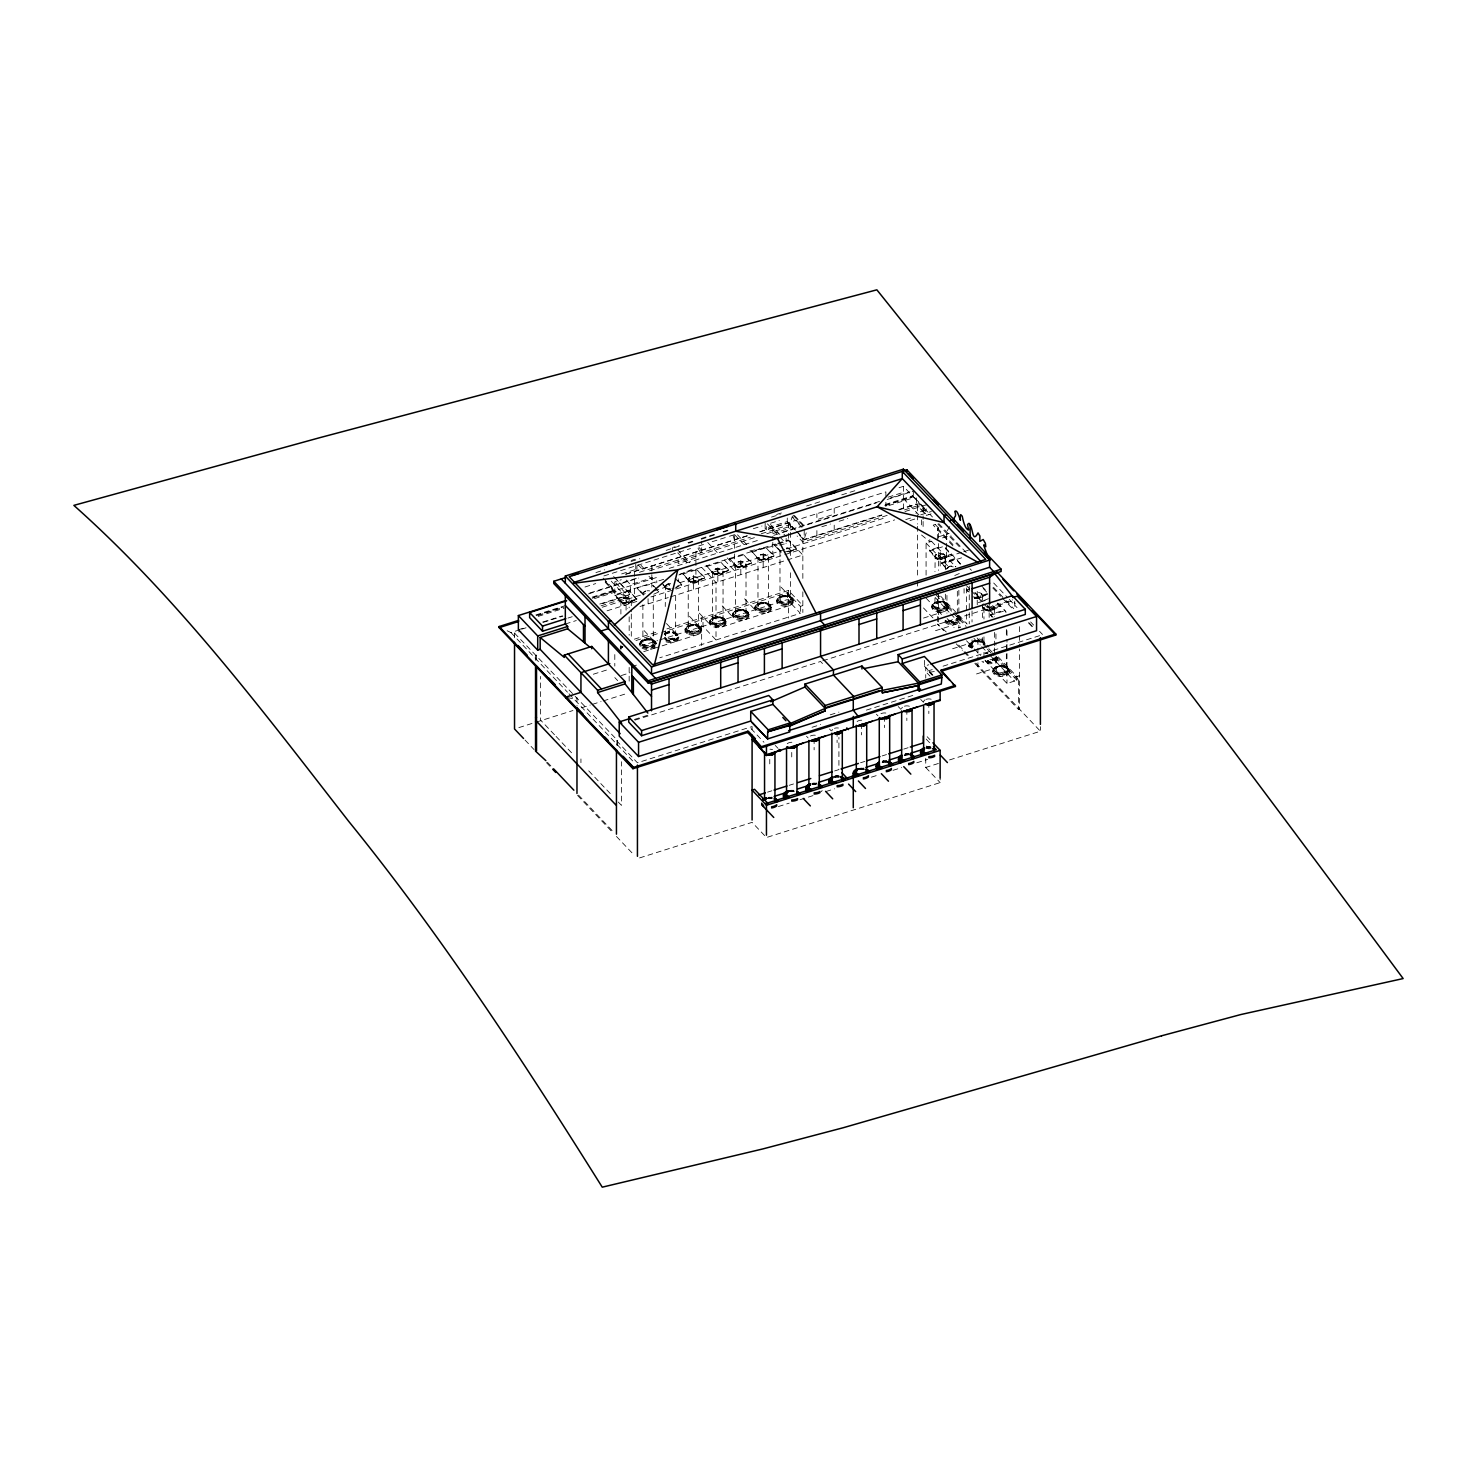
<?xml version="1.0" encoding="UTF-8"?>
<svg xmlns="http://www.w3.org/2000/svg" width="1477" height="1477" viewBox="0 0 1477 1477"><rect width="100%" height="100%" fill="white"/><g stroke="black" fill="none" stroke-linecap="round" stroke-linejoin="round"><path stroke-width="0.75" stroke-dasharray="5 3.75" d="M642.883 593.625L643.123 592.849A5.206 3.009 0 0 1 645.671 591.077L642.883 593.625A5.206 3.009 0 0 0 642.993 594.4M666.072 585.058A5.206 3.009 0 0 0 665.499 585.778L665.259 606.53M698.049 578.024L691.033 576.75L688.227 579.279L688.227 628.15M944.782 554.89L937.766 553.598L935.199 555.37L934.959 571.691M949.748 566.245L946.942 568.774L949.748 566.245L953.256 566.873M761.264 533.751L789.53 524.815L792.3 516.396L800.922 525.48M799.592 535.413L803.894 539.954L806.664 531.535M634.058 600.437L627.43 603.613L621.577 602.191L623.497 598.093L628.704 598.111A5.206 3.009 0 0 1 629.073 603.17A5.206 3.009 0 0 1 620.968 601.213A5.206 3.009 0 0 1 627.448 597.797M725.816 571.433L719.17 574.608L713.336 573.205L715.237 569.088L720.444 569.107A5.206 3.009 0 0 1 720.813 574.165A5.206 3.009 0 0 1 712.708 572.227A5.206 3.009 0 0 1 719.188 568.793M748.784 564.177L742.156 567.334L736.303 565.931L738.223 561.832L743.411 561.832A5.206 3.009 0 0 1 743.78 566.91A5.206 3.009 0 0 1 735.675 564.952A5.206 3.009 0 0 1 742.156 561.537M771.16 557.106L764.532 560.263L758.68 558.86L760.581 554.761L765.788 554.761A5.206 3.009 0 0 1 766.157 559.838A5.206 3.009 0 0 1 758.052 557.881A5.206 3.009 0 0 1 764.532 554.466M981.762 593.883L979.842 597.982L975.891 598.277L974.635 597.982L979.842 597.982L974.654 592.775A5.206 3.009 0 0 1 982.408 594.991A5.206 3.009 0 0 1 975.891 598.277L977.239 598.388M993.689 606.456L991.769 610.555L984.661 609.447L989.184 610.204M949.748 526.532L946.517 531.794L946.517 541.007M980.913 597.502L985.713 594.954M992.839 610.075L997.64 607.527M643.123 592.849L645.671 591.077M665.499 585.778L668.047 584.006L673.309 584.966M674.841 588.289L678.922 586.258M701.889 578.984C697.126 582.935 689.02 584.264 685.826 577.507M793.647 549.998L788.681 552.638A5.206 3.009 0 0 0 786.743 547.542M948.622 555.85C943.858 559.783 935.753 561.112 932.559 554.355M678.903 574.978L692.971 568.903M619.085 564.288L623.109 563.014M631.159 560.466L635.184 559.192M776.644 514.476L784.693 511.928M672.681 549.906L672.681 547.505L679.254 545.419M688.024 542.65L692.418 541.265M701.187 538.496L714.333 534.342M723.102 531.572L727.478 530.188M595.933 572.578L604.702 569.79M631.048 561.463L639.818 558.694M666.164 550.367L679.715 545.918M688.485 543.148L692.879 541.764M701.28 539.271L714.794 534.822M723.564 532.052L727.958 530.668M771.492 517.079L780.281 514.31M806.608 505.983L819.772 501.811M841.724 494.869L854.888 490.715M603.89 575.938L690.516 548.558M703.514 544.459L697.015 546.508L701.649 554.337L701.649 541.247M712.172 541.708L727.33 536.926M729.49 536.243L735.989 534.194M753.325 528.711L761.984 525.978M770.643 523.227L779.302 520.495M621.669 573.907L635.756 569.457L636.956 570.713L636.956 566.023M765.141 523.246L765.141 528.563L787.278 521.566L795.069 529.763M584.984 586.997L595.748 583.581M625.897 574.055L747.177 535.726M759.99 531.665L885.886 491.878L885.886 497.878M899.031 487.724L903.407 486.339L932.467 516.987M625.657 574.35L747.233 535.929M759.861 531.868L788.478 522.895L795.66 530.428M639.486 572.245L750.39 537.185M636.882 599.551L628.888 590.32L636.882 599.551L622.796 604.001L614.801 595.582L614.801 581.79L621.319 579.722M649.548 570.805L755.91 537.185M766.766 533.751L788.478 526.883L791.358 529.911M695.925 557.918L678.201 563.531L678.201 557.531M772.803 533.622L790.527 528.009L790.527 522.027M888.083 497.177L903.407 492.339M589.858 592.96L637.51 577.895M879.535 501.405L782.053 532.218L786.152 536.539M890.373 497.971L909.869 491.823M588.492 593.902L638.636 578.042M669.155 568.405L760.71 539.456M773.8 535.32L876.249 502.937M887.16 499.503L913.321 491.232L913.321 496.346L926.208 509.953L915.851 513.221M626.156 580.018L630.531 584.634L652.686 577.636M535.948 614.894L564.066 606.013M592.185 597.114L613.823 590.283L613.823 591.391L592.185 598.24M885.203 504.506L913.321 495.607M536.206 615.558L562.515 607.232M593.219 597.539L656.785 577.433L656.785 582.769M884.815 505.356L913.321 496.346M538.108 615.318L564.066 607.121M885.203 505.614L913.321 496.734M538.219 616.389L564.177 608.192M594.474 598.61L616.094 591.779L625.583 596.32L599.625 604.536M821.803 526.754L830.462 524.021M839.121 521.289L847.761 518.556M888.859 505.559L914.817 497.361M663.69 579.335L614.801 594.769L627.743 608.413M679.937 574.184L775.443 543.998M777.622 543.314L788.478 539.88L802.842 555.038L787.647 559.838M614.801 595.582L628.888 591.132M643.935 594.696L637.289 587.661L651.375 584.024L654.034 586.831M682.632 574.128L696.719 569.679L704.714 578.098L690.627 582.547L682.632 573.334L690.627 582.547M706.56 566.577L720.647 562.128L728.623 570.547L714.536 574.996L706.56 565.783L714.536 574.996M729.527 559.321L743.614 554.854L751.59 563.272L737.503 567.74L729.527 558.509L737.503 567.74M751.904 552.25L765.991 547.782L773.966 556.201L759.88 560.669L751.904 551.438L759.88 560.669M781.038 551.346L774.391 545.142L777.197 544.238M778.416 543.868L788.478 540.674L796.454 549.093L784.379 552.915M518.372 629.756L524.963 627.67M542.557 622.112L562.349 615.854M599.736 604.038L630.531 594.308L630.531 584.634M796.62 531.406L804.208 539.419L883.375 514.384M898.773 509.528L916.368 503.952L926.762 514.938M507.146 630.753L510.931 632.562L519.59 629.83M521.75 629.147L526.07 627.78M543.388 622.315L562.848 616.149M803.894 539.954L881.769 515.344M899.068 509.879L918.528 503.731L928.941 514.679M514.531 637.732L514.531 633.171L521.03 631.122M601.047 605.828L629.165 596.93L614.801 581.79M887.197 515.381L802.842 542.041L797.1 535.985M904.515 509.897L917.475 505.799L926.485 515.288M567.98 618.051L572.227 616.703M602.21 607.232L645.338 593.606M654.034 590.855L669.413 585.981M784.619 549.573L678.201 583.212L678.201 578.836M786.595 548.946L885.886 517.559M904.995 511.522L926.208 504.82L926.208 509.953M636.882 598.739L622.796 604.001M677.721 585.834L681.746 584.56L676.097 587.144M690.627 581.753L704.714 578.098M714.536 574.202L728.623 570.547M737.503 566.928L751.59 563.272M759.88 559.857L773.966 556.201M784.379 552.121L796.454 549.093M653.72 594.216L659.37 591.631M662.859 584.763L667.641 589.821L670.466 588.917L666.053 588.141L670.226 589.674A5.206 3.009 0 0 1 665.259 586.554L668.047 584.006L672.847 589.341M565.322 624.014L576.288 620.543M607.029 610.832L637.769 601.121M650.932 596.948L782.662 555.315M784.859 554.632L894.637 519.922M905.733 519.609L912.158 517.578M920.706 514.864L931.415 511.485M909.961 520.587L916.294 518.575M926.873 515.233L931.101 513.904M640.021 606.493L668.25 597.576M670.429 596.893L785.469 560.522M935.679 524.335L933.206 525.129L953.588 546.619M514.531 633.171L617.423 740.328L617.423 746.587M937.489 539.456L937.489 528.268L938.486 527.954L938.486 541.357M938.449 536.853L949.176 533.455M926.079 575.181L926.079 543.056L931.784 541.247M942.529 537.868L950.985 535.209M634.335 639.172L658.225 631.621M666.902 628.888L788.478 590.449L802.842 605.607L800.368 606.401L787.352 592.665L661.899 632.322M635.941 640.538L659.739 633.005M940.166 558.509L935.753 557.734L937.36 558.804L951.446 554.152L937.36 559.414L929.365 550.183L941.44 546.379M929.365 550.995L943.452 546.527L951.446 554.964M640.279 646.095L657.579 640.612M659.739 639.929L787.352 599.607L800.368 613.324L659.776 657.763M643.714 651.652L651.911 649.068M653.794 648.477L674.287 641.997M676.78 641.203L697.255 634.722M721.995 626.913L742.469 620.432M744.962 619.657L765.455 613.177M767.338 612.586L789.013 605.736M961.545 552.38L945.114 557.586L945.114 563.032L961.601 557.826M963.687 551.715L970.131 549.666M946.665 569.236L941.347 562.829L955.434 558.38L960.235 564.214M941.347 563.623L955.434 559.174M593.311 674.232L609.798 669.026M631.658 666.644L638.138 664.595M621.319 675.543L629.996 672.792M959.312 573.501L953.274 576.196M518.852 727.607L534.009 722.825M536.169 722.142L572.928 710.529M581.587 707.797L590.246 705.046M592.406 704.363L601.047 701.63M603.225 700.947L627.005 693.433M969.281 589.212L966.456 590.098L969.651 593.459M974.432 597.723L988.519 593.256M974.432 598.517L988.519 594.068M923.513 618.069L943.988 611.589M988.445 598.702L978.383 602.671M980.396 602.044L988.445 599.496M634.39 719.447L649.197 714.776M987.282 607.915L1012.631 599.884M946.259 631.971L937.489 624.069L943.711 630.642M634.944 720.148L820.566 661.474L823.428 664.502M822.763 660.791L1012.41 600.844L1015.271 603.871M983.7 607.49L986.359 610.296L1000.446 605.847L986.359 611.09L982.371 606.881M935.495 630.697L955.97 624.217M991.953 616.998L990.365 614.506L1004.452 610.056L1006.04 612.53M990.365 615.3L1004.452 610.85M616.444 745.11L617.423 740.328M952.61 648.754L973.103 642.273M924.399 660.348L924.399 666.164L928.793 664.761M932.245 669.598L925.747 671.647L930.067 676.189M943.064 666.182L1040.399 635.424M932.227 675.284L929.347 672.257L933.667 670.89M978.937 666.422L977.94 666.736L977.94 662.194M830.24 714.831L838.918 712.099M976.519 673.955L997.012 667.475A8.308 4.8 0 0 1 1009.474 671.647L1009.474 670.521A8.308 4.8 0 0 0 997.012 666.349A8.308 4.8 0 0 0 996.975 674.675A8.308 4.8 0 0 0 1009.474 670.521M812.036 727.293L820.714 724.542M866.316 710.142L914.078 695.039M1019.388 675.801L1014.422 677.352L1014.422 681.1L1006.982 683.445L982.094 657.191M995.129 657.339L1016.914 680.306L1019.388 679.531M974.838 663.45L1018.392 709.385L1019.388 709.071L1019.388 648.994M767.542 792.152L771.862 790.786M789.161 785.321L793.5 783.955M834.597 770.957L838.918 769.591L838.918 737.392M860.537 762.76L864.876 761.393M882.175 755.929L886.495 754.562M903.813 749.079L908.133 747.713M767.098 798.614L772.065 797.045M793.574 790.25L789.475 791.543A8.308 4.8 0 0 1 793.906 791.672M812.442 784.287L816.541 782.995M859.706 769.351L863.805 768.058M882.692 762.077L886.791 760.784M904.201 755.282L909.149 753.713M778.379 806.553L789.198 803.137M800.017 799.722L812.996 795.623M825.975 791.524L834.616 788.792M871.393 777.16L877.892 775.111M893.031 770.329L901.672 767.597M916.811 762.797L927.63 759.381M639.596 857.915L752.088 822.357L766.452 837.514L940.129 782.607L940.129 778.01M925.747 758.255L925.747 767.468L938.726 763.369M949.545 759.935L1040.399 731.226L1040.399 726.666M749.965 550.884L777.105 545.456M779.376 544.995L786.152 543.647L786.152 538.311M929.347 672.257L935.033 671.444M990.513 610.85L987.818 610.85A5.206 3.009 0 0 0 993.966 609.115A5.206 3.009 0 0 0 991.787 605.348M765.788 554.761L760.581 554.761L765.788 559.968M743.411 561.832L738.223 561.832L743.411 567.039M720.444 569.107L715.237 569.088L720.425 574.313M628.704 598.111L623.497 598.093L628.685 603.299M567.537 697.698L573.667 698.713L576.972 697.661L576.972 706.024M972.845 596.837L977.257 597.631M762.704 559.765L758.292 558.971L760.581 559.968L756.686 557.291L758.68 558.86M740.328 566.836L735.915 566.042L738.205 567.039L734.309 564.362L736.303 565.931M717.36 574.11L712.948 573.316L715.237 574.295L711.342 571.636L713.336 573.205M693.433 581.661L689.02 580.867L690.627 581.956L687.433 579.187M625.602 603.096L621.189 602.321L623.479 603.299L619.601 600.622L621.577 602.191M786.281 548.392L789.789 549.038M984.771 609.41L991.769 610.555L986.581 605.348M921.556 535.006L929.845 541.874L929.845 539.567M983.165 607.73L986.562 610.555A5.206 3.009 0 0 1 984.144 607.176M934.166 556.035L937.36 559.414M797.1 531.942L802.842 537.979L802.842 580.313M614.801 577.784L629.165 592.868L629.165 607.767M938.707 523.56L968.34 554.817M937.84 524.077L961.029 548.539M993.707 583.009L1007.72 597.76M1009.271 599.404L1017.044 607.619M1030.632 621.928L1033.605 625.066M1039.531 631.325L1042.504 634.464M1029.118 622.869L1033.586 627.577M935.495 524.778L938.486 527.954M1028.398 622.759L1032.885 627.503M937.489 528.268L954.604 546.305M993.504 587.329L1004.397 598.813M1005.948 600.456L1013.739 608.653M992.802 587.957L1000.631 596.228M1002.2 597.89L1013.185 609.466M903.407 498.598L920.042 516.138M969.909 568.719L971.46 570.362M945.28 547.653L962.099 565.396M981.873 586.24L987.282 591.945M997.787 603.041L1005.948 611.644M983.202 588.455L987.19 592.665M997.252 603.281L1000.446 606.641M931.359 541.173L955.601 566.725M987.282 605.588L989.608 608.044M926.079 543.056L949.416 567.666M966.53 585.704L969.651 588.991M971.201 590.634L982.094 602.118M983.645 603.761L994.538 615.244M929.365 550.183L937.36 558.601M941.347 562.829L946.665 568.442M966.456 589.305L969.115 592.111M990.365 614.506L993.024 617.312M940.664 596.191L967.121 624.069M981.134 638.839L988.907 647.037M998.249 656.896L1016.914 676.577L1016.914 680.306M936.16 593.108L953.828 611.736M954.604 612.567L965.755 624.328M979.509 638.821L987.282 647.018M988.833 648.661L995.055 655.234M996.384 656.619L1019.739 681.248M936.012 594.991L952.203 611.736M953.127 613.047L966.198 626.506M977.091 637.99L986.433 647.831M987.356 649.142L993.578 655.696M935.089 597.41L949.083 612.18M950.634 613.823L961.527 625.306M973.971 638.433L980.193 645.006M981.762 646.631L987.984 653.203M989.535 654.846L1014.422 681.1M926.079 598.13L941.643 614.543M947.865 621.097L954.087 627.67M966.53 640.778L972.752 647.351A6.462 3.729 0 0 1 974.783 641.295A6.462 3.729 0 0 1 983.7 644.747M974.322 648.994L980.543 655.548M923.494 607.952L933.981 619.011M958.721 645.098L963.373 650.009M964.943 651.652L969.595 656.582M975.835 663.136L1040.399 731.226M956.173 643.769L962.395 650.323M963.946 651.966L968.617 656.896M794.404 515.473L804.467 526.089M792.964 515.067L803.026 525.683M792.54 517.448L804.208 529.745L804.208 539.419M924.399 666.164L931.987 674.158M789.53 524.815L793.832 529.357M770.385 524.446L780.595 535.209M767.431 523.892L778.361 535.413M779.911 537.056L786.152 543.647M765.141 528.563L766.323 529.818L766.323 525.129M774.391 545.142L781.038 552.158M920.706 699.433L923.365 702.24M773.966 555.407L765.991 547.782M737.485 534.803L746.845 544.681M927.187 736.728L930.067 739.774M898.219 706.541L900.878 709.348M734.715 534.803L743.873 544.459M926.171 739.054L930.492 743.633M781.167 587.255L792.558 599.256M926.171 745.977L929.051 749.024M751.59 562.479L743.614 554.854M876.378 714.185L877.984 715.865M727.201 557.9L734.364 565.451M925.747 767.468L940.129 782.607M707.741 542.521L718.413 553.764M724.339 560.005L734.364 570.584L734.364 550.478M728.623 569.734L720.647 562.128M698.916 547.413L701.649 550.275M744.593 598.813L755.984 610.813M701.649 567.334L716.013 582.473L716.013 639.984L702.997 626.266L702.997 619.343L701.649 617.903L701.649 645.541M704.714 577.304L696.719 569.679M677.352 549.536L689.851 562.7M677.721 552.823L686.86 562.479M722.216 605.884L733.607 617.884M829.483 728.992L831.089 730.69M677.74 580.35L681.746 584.56M675.081 578.338L681.746 585.354M699.249 613.14L710.64 625.14M662.324 583.397L667.641 589.821M806.516 736.266L808.122 737.946M641.018 565.34L645.394 569.956M689.427 616.26L700.8 628.26M638.046 564.786L642.735 569.716M648.975 576.307L655.216 582.898M656.693 588.825L651.375 584.024M655.363 588.234L659.37 592.443M637.289 588.474L642.606 594.086M666.441 623.516L677.832 635.516M775.222 745.423L777.881 748.23M613.601 576.455L630.531 594.308M611.201 581.181L625.583 596.32M751.036 728.623L763.96 742.266M603.17 578.135L616.094 591.779M605.201 581.181L613.823 590.283M605.201 582.307L613.823 591.391M644.064 630.587L655.456 642.587M614.801 677.592L617.681 680.62M616.444 740.642L637.436 762.778L752.088 726.555L752.088 730.875M510.931 632.562L567.445 692.141M568.996 693.784L634.907 763.295M554.503 734.771L540.49 720.001L540.49 676.411M556.054 736.414L573.168 754.47M588.732 770.865L612.069 795.475M618.291 802.048L621.392 805.316L621.392 761.726M547.413 762.298L552.084 767.228M578.541 795.124L612.77 831.219M525.037 740.051L534.028 749.541M546.435 762.612L551.087 767.542M577.544 795.42L613.324 833.157M616.444 836.444L634.445 855.423M932.929 675.192L925.747 667.586L925.747 678.146M777.585 548.502L781.333 552.453A5.206 3.009 0 0 1 779.985 550.275L779.985 599.145M640.483 591.834L643.455 595.139M942.566 558.934L937.766 553.598L934.959 556.146A5.206 3.009 0 0 0 942.141 559.044A5.206 3.009 0 0 0 943.674 554.06A5.206 3.009 0 0 0 935.199 555.37M695.833 582.086L691.033 576.75L688.227 579.279A5.206 3.009 0 0 0 695.409 582.196A5.206 3.009 0 0 0 696.941 577.212A5.206 3.009 0 0 0 688.467 578.504M975.411 592.702L982.002 601.157M733.183 535.708L734.364 539.77M1019.388 626.673L1019.388 646.76M1018.392 679.845L1018.392 709.385M1014.754 601.213L1014.754 609.133M1008.606 669.949A7.459 4.302 0 0 1 997.418 673.678A7.459 4.302 0 0 1 997.437 666.219A7.459 4.302 0 0 1 1008.606 669.949L1008.606 670.521A7.459 4.302 0 0 1 997.418 674.232A7.459 4.302 0 0 1 997.437 666.773A7.459 4.302 0 0 1 1008.606 670.521M1007.609 669.45A6.462 3.729 0 0 1 997.917 672.681A6.462 3.729 0 0 1 997.935 666.219A6.462 3.729 0 0 1 1007.609 669.45L1007.609 669.949A6.462 3.729 0 0 1 997.917 673.18A6.462 3.729 0 0 1 997.935 666.718A6.462 3.729 0 0 1 1007.609 669.949M1006.982 630.661L1006.982 642.144M1006.982 644.434L1006.982 651.32M1006.982 653.609L1006.982 683.445M1006.354 629.479L1006.354 636.144M1006.354 645.024L1006.354 651.689M1006.354 653.905L1006.354 669.45A5.206 3.009 0 0 1 998.544 672.053A5.206 3.009 0 0 1 998.563 666.847A5.206 3.009 0 0 1 1006.354 669.45M997.492 659.019L997.492 657.893A8.308 4.8 0 0 1 992.341 662.324A8.308 4.8 0 0 1 983.276 661.271M996.624 657.893L996.624 657.32A7.459 4.302 0 0 1 985.436 661.031M995.941 633.91L995.941 645.006M995.941 658.336L995.941 669.45M994.372 607.952L994.372 616.851M994.372 632.396L994.372 645.707M994.372 647.941L994.372 654.588M992.839 670.503L992.839 671.629M989.165 603.945L989.165 617.386M983.959 607.952L983.959 619.048M983.959 636.827L983.959 643.492M983.959 652.372L983.959 656.803M982.445 595.379L982.445 617.589M982.445 637.584L982.445 644.249A5.206 3.009 0 0 0 975.263 641.461A5.206 3.009 0 0 0 973.565 646.354M977.94 639.449L977.94 659.905M977.239 591.354L977.239 604.813M972.032 610.924L972.032 622.02M972.032 639.799L972.032 644.23M969.263 586.055L969.263 610.481M969.263 612.697L969.263 623.811M968.93 645.301L968.93 646.428M966.53 587.938L966.53 623.663M964.075 588.677L964.075 593.163M960.438 619.048L960.438 620.174M958.868 590.228L958.868 627.983M957.336 591.243L957.336 613.453M948.474 606.401A8.308 4.8 0 0 1 935.698 610.241A8.308 4.8 0 0 1 936.326 601.933A8.308 4.8 0 0 1 948.474 606.401L948.474 607.527A8.308 4.8 0 0 1 935.698 611.367A8.308 4.8 0 0 1 936.326 603.059A8.308 4.8 0 0 1 948.474 607.527M947.606 605.81A7.459 4.302 0 0 1 936.141 609.262A7.459 4.302 0 0 1 936.713 601.804A7.459 4.302 0 0 1 947.606 605.81L947.606 606.382A7.459 4.302 0 0 1 936.141 609.835A7.459 4.302 0 0 1 936.713 602.376A7.459 4.302 0 0 1 947.606 606.382M946.942 595.416L946.942 613.195M946.517 543.314L946.517 557.143M946.609 605.293A6.462 3.729 0 0 1 936.695 608.266A6.462 3.729 0 0 1 937.175 601.822A6.462 3.729 0 0 1 946.609 605.293L946.609 605.792A6.462 3.729 0 0 1 936.695 608.764A6.462 3.729 0 0 1 937.175 602.321A6.462 3.729 0 0 1 946.609 605.792M945.354 556.404L945.354 569.734M945.354 594.16L945.354 605.256A5.206 3.009 0 0 1 937.36 607.656A5.206 3.009 0 0 1 937.766 602.468A5.206 3.009 0 0 1 945.354 605.256M940.166 552.25L940.166 567.943M938.486 543.573L938.486 570.38M938.486 594.216L938.486 614.672M938.486 616.943L938.486 623.756M937.489 599.071L937.489 621.799M934.959 598.333L934.959 604.998M931.858 605.976L931.858 607.121M928.83 702.387L928.83 713.594M923.107 507.109L923.107 519.369M923.107 521.473L923.107 527.824M921.556 519.886L921.556 528.526M917.475 505.799L917.475 512.648M917.475 514.919L917.475 524.058M917.475 526.329L917.475 578.799M917.475 581.089L917.475 587.92M916.368 497.878L916.368 503.952M906.841 709.329L906.841 720.554M903.407 486.339L903.407 508.9M885.886 502.254L885.886 506.629M884.465 716.4L884.465 727.626M861.497 723.656L861.497 734.881M837.09 731.373L837.09 742.599M834.21 508.217L834.21 514.199L816.892 519.682L816.892 513.682M834.21 525.147L834.21 533.899M816.892 530.612L816.892 539.363M814.122 738.648L814.122 749.854M802.842 591.815L802.842 612.512M800.368 606.401L800.368 613.324M793.481 600.548A8.308 4.8 0 0 1 780.705 604.388A8.308 4.8 0 0 1 781.333 596.08A8.308 4.8 0 0 1 793.481 600.548L793.481 601.674A8.308 4.8 0 0 1 780.705 605.515A8.308 4.8 0 0 1 781.333 597.206A8.308 4.8 0 0 1 793.481 601.674M792.632 599.957A7.459 4.302 0 0 1 781.167 603.41A7.459 4.302 0 0 1 781.739 595.951A7.459 4.302 0 0 1 792.632 599.957L792.632 600.53A7.459 4.302 0 0 1 781.167 603.964A7.459 4.302 0 0 1 781.739 596.523A7.459 4.302 0 0 1 792.632 600.53M791.635 599.44A6.462 3.729 0 0 1 781.702 602.413A6.462 3.729 0 0 1 782.201 595.97A6.462 3.729 0 0 1 791.635 599.44L791.635 599.939A6.462 3.729 0 0 1 781.702 602.911A6.462 3.729 0 0 1 782.201 596.468A6.462 3.729 0 0 1 791.635 599.939M791.746 752.439L791.746 756.926M790.527 532.385L790.527 547.709M790.38 550.552L790.38 557.217M790.38 572.762L790.38 599.404A5.206 3.009 0 0 1 782.385 601.804A5.206 3.009 0 0 1 782.773 596.616A5.206 3.009 0 0 1 790.38 599.404M788.478 522.895L788.478 531.222M788.478 533.382L788.478 540.674M788.478 590.449L788.478 618.088M787.352 592.665L787.352 599.607M787.278 518.021L787.278 521.566M776.865 600.124L776.865 601.268M772.803 527.621L772.803 540.176M772.803 542.373L772.803 553.303M771.492 607.305A8.308 4.8 0 0 1 759.012 611.441A8.308 4.8 0 0 1 759.03 603.133A8.308 4.8 0 0 1 771.492 607.305L771.492 608.432A8.308 4.8 0 0 1 759.012 612.567A8.308 4.8 0 0 1 759.03 604.259A8.308 4.8 0 0 1 771.492 608.432M770.643 606.733A7.459 4.302 0 0 1 759.436 610.444A7.459 4.302 0 0 1 759.455 602.985A7.459 4.302 0 0 1 770.643 606.733L770.643 607.287A7.459 4.302 0 0 1 759.436 611.016A7.459 4.302 0 0 1 759.455 603.558A7.459 4.302 0 0 1 770.643 607.287M769.646 606.235A6.462 3.729 0 0 1 759.953 609.447A6.462 3.729 0 0 1 759.953 602.985A6.462 3.729 0 0 1 769.646 606.235L769.646 606.733A6.462 3.729 0 0 1 759.953 609.946A6.462 3.729 0 0 1 759.953 603.484A6.462 3.729 0 0 1 769.646 606.733M769.757 759.4L769.757 763.886M768.391 557.364L768.391 606.235A5.206 3.009 0 0 1 760.581 608.819A5.206 3.009 0 0 1 760.581 603.613A5.206 3.009 0 0 1 768.391 606.235M763.184 553.34L763.184 569.051M757.978 557.364L757.978 606.216M754.876 607.287L754.876 608.413M749.116 614.377A8.308 4.8 0 0 1 736.635 618.512A8.308 4.8 0 0 1 736.654 610.204A8.308 4.8 0 0 1 749.116 614.377L749.116 615.503A8.308 4.8 0 0 1 736.635 619.657A8.308 4.8 0 0 1 736.654 611.33A8.308 4.8 0 0 1 749.116 615.503M748.267 613.804A7.459 4.302 0 0 1 737.078 617.534A7.459 4.302 0 0 1 737.078 610.056A7.459 4.302 0 0 1 748.267 613.804L748.267 614.377A7.459 4.302 0 0 1 737.078 618.088A7.459 4.302 0 0 1 737.078 610.629A7.459 4.302 0 0 1 748.267 614.377M747.27 613.306A6.462 3.729 0 0 1 737.577 616.518A6.462 3.729 0 0 1 737.595 610.056A6.462 3.729 0 0 1 747.27 613.306L747.27 613.804A6.462 3.729 0 0 1 737.577 617.017A6.462 3.729 0 0 1 737.595 610.573A6.462 3.729 0 0 1 747.27 613.804M746.014 564.436L746.014 613.306A5.206 3.009 0 0 1 738.205 615.891A5.206 3.009 0 0 1 738.223 610.703A5.206 3.009 0 0 1 746.014 613.306M740.808 560.429L740.808 576.122M735.601 564.436L735.601 613.287M734.364 535.782L734.364 548.336M732.5 614.358L732.5 615.484M726.149 621.632A8.308 4.8 0 0 1 713.668 625.786A8.308 4.8 0 0 1 713.686 617.46A8.308 4.8 0 0 1 726.149 621.632L726.149 622.759A8.308 4.8 0 0 1 713.668 626.913A8.308 4.8 0 0 1 713.686 618.586A8.308 4.8 0 0 1 726.149 622.759M725.299 621.06A7.459 4.302 0 0 1 714.093 624.789A7.459 4.302 0 0 1 714.111 617.331A7.459 4.302 0 0 1 725.299 621.06L725.299 621.632A7.459 4.302 0 0 1 714.093 625.343A7.459 4.302 0 0 1 714.111 617.884A7.459 4.302 0 0 1 725.299 621.632M724.302 620.562A6.462 3.729 0 0 1 714.61 623.792A6.462 3.729 0 0 1 714.61 617.331A6.462 3.729 0 0 1 724.302 620.562L724.302 621.06A6.462 3.729 0 0 1 714.61 624.291A6.462 3.729 0 0 1 714.61 617.829A6.462 3.729 0 0 1 724.302 621.06M723.047 571.71L723.047 620.562A5.206 3.009 0 0 1 715.237 623.165A5.206 3.009 0 0 1 715.237 617.958A5.206 3.009 0 0 1 723.047 620.562M717.84 567.685L717.84 583.378M712.634 571.691L712.634 620.562M709.532 621.614L709.532 622.74M700.873 628.962A7.459 4.302 0 0 1 689.408 632.414A7.459 4.302 0 0 1 689.981 624.956A7.459 4.302 0 0 1 700.873 628.962L700.873 629.534A7.459 4.302 0 0 1 689.408 632.968A7.459 4.302 0 0 1 689.981 625.51A7.459 4.302 0 0 1 700.873 629.534M699.876 628.445A6.462 3.729 0 0 1 689.944 631.418A6.462 3.729 0 0 1 690.442 624.974A6.462 3.729 0 0 1 699.876 628.445L699.876 628.944A6.462 3.729 0 0 1 689.944 631.916A6.462 3.729 0 0 1 690.442 625.473A6.462 3.729 0 0 1 699.876 628.944M698.621 579.556L698.621 628.408A5.206 3.009 0 0 1 690.627 630.808A5.206 3.009 0 0 1 691.033 625.602A5.206 3.009 0 0 1 698.621 628.408M695.925 551.918L695.925 577.618M693.433 575.402L693.433 591.095M685.125 629.128L685.125 630.254M678.755 636.809L678.755 637.935M675.654 595.693L675.654 635.664A5.206 3.009 0 0 1 667.659 638.064A5.206 3.009 0 0 1 668.047 632.876A5.206 3.009 0 0 1 675.654 635.664M665.259 630.956L665.259 635.405M655.53 643.289A7.459 4.302 0 0 1 644.064 646.741A7.459 4.302 0 0 1 644.637 639.283A7.459 4.302 0 0 1 655.53 643.289L655.53 643.861A7.459 4.302 0 0 0 645.227 639.689A7.459 4.302 0 0 0 643.03 646.852A7.459 4.302 0 0 0 655.197 644.969M654.533 642.772A6.462 3.729 0 0 1 644.6 645.744A6.462 3.729 0 0 1 645.098 639.301A6.462 3.729 0 0 1 654.533 642.772L654.533 643.27A6.462 3.729 0 0 1 644.6 646.261A6.462 3.729 0 0 1 645.098 639.799A6.462 3.729 0 0 1 654.533 643.27M653.277 596.099L653.277 642.735A5.206 3.009 0 0 1 645.283 645.135A5.206 3.009 0 0 1 645.671 639.947A5.206 3.009 0 0 1 653.277 642.735M651.837 565.857L651.837 587.163M648.071 598.702L648.071 605.441M642.883 604.721L642.883 642.477M639.781 643.455L639.781 644.6M635.756 564.14L635.756 569.457M634.519 571.341L634.519 597.022M631.288 600.714L631.288 611.81M631.288 614.026L631.288 636.236M629.165 616.832L629.165 635.221M629.165 667.419L629.165 683.537M626.082 596.69L626.082 610.149M620.894 600.696L620.894 614.026M620.894 645.117L620.894 649.548M614.801 654.569L614.801 666.072M580.941 758.938L580.941 762.667M536.52 655.013L536.52 663.358M535.542 655.326L535.542 662.01M860.112 768.908A6.462 3.729 0 0 1 863.454 769M859.706 768.428A8.308 4.8 0 0 1 864.008 768.538M859.706 769.572A8.308 4.8 0 0 1 864.008 769.683M859.891 768.908A7.459 4.302 0 0 1 863.75 769.019M859.891 768.354A7.459 4.302 0 0 1 863.75 768.446M860.112 768.409A6.462 3.729 0 0 1 863.454 768.502M857.122 721.588A5.206 3.009 0 0 1 861.737 720.204M860.371 769.129A5.206 3.009 0 0 1 864.303 769.517M886.422 761.744A6.462 3.729 0 0 0 883.08 761.652A7.459 4.302 0 0 1 886.717 761.744M882.674 761.172A8.308 4.8 0 0 1 886.975 761.283M882.674 762.298A8.308 4.8 0 0 1 886.975 762.409M886.717 761.19A7.459 4.302 0 0 0 882.858 761.08A6.462 3.729 0 0 1 886.422 761.246M880.957 713.723A5.206 3.009 0 0 1 886.034 713.077M882.064 762.132A5.206 3.009 0 0 1 886.034 761.929M905.456 754.581A6.462 3.729 0 0 1 908.798 754.673M905.05 754.101A8.308 4.8 0 0 1 909.352 754.212M905.05 755.227A8.308 4.8 0 0 1 907.21 755.116M905.235 754.581A7.459 4.302 0 0 1 909.093 754.673M905.235 754.008A7.459 4.302 0 0 1 909.093 754.119M905.456 754.082A6.462 3.729 0 0 1 908.798 754.175M901.653 708.738A5.206 3.009 0 0 1 902.465 707.243M904.441 706.191A5.206 3.009 0 0 1 910.681 706.837M904.441 755.061A5.206 3.009 0 0 1 908.41 754.858M926.688 748.322A8.308 4.8 0 0 1 931.008 748.341M926.688 747.196A8.308 4.8 0 0 1 931.008 747.196M927.168 747.657A6.462 3.729 0 0 1 930.51 747.676M926.91 747.676A7.459 4.302 0 0 1 930.787 747.676M926.91 747.104A7.459 4.302 0 0 1 930.787 747.104M927.168 747.159A6.462 3.729 0 0 1 930.51 747.177M923.642 701.907A5.206 3.009 0 0 1 925.156 699.784M926.245 699.304A5.206 3.009 0 0 1 932.522 699.784M926.245 748.174A5.206 3.009 0 0 1 930.196 747.879M971.958 648.348A7.459 4.302 0 0 1 973.528 641.572A7.459 4.302 0 0 1 984.457 644.194A8.308 4.8 0 0 0 974.082 641.997A8.308 4.8 0 0 0 969.207 647.664M971.958 647.775A7.459 4.302 0 0 1 974.395 640.76A7.459 4.302 0 0 1 984.697 644.747M970.038 647.701A8.308 4.8 0 0 1 974.082 640.87A8.308 4.8 0 0 1 985.27 644.064M972.678 646.871A6.462 3.729 0 0 1 974.783 640.796A6.462 3.729 0 0 1 983.7 644.249M996.384 656.767A7.459 4.302 0 0 1 992.895 661.604A7.459 4.302 0 0 1 983.885 660.921M985.03 653.72A8.308 4.8 0 0 1 987.024 653.24M997.197 657.782A8.308 4.8 0 0 1 992.341 663.45A8.308 4.8 0 0 1 981.965 661.401M995.627 657.32A6.462 3.729 0 0 1 987.485 660.921M995.627 656.822A6.462 3.729 0 0 1 987.485 660.422M985.953 653.572A6.462 3.729 0 0 1 987.504 653.203M985.454 653.572A7.459 4.302 0 0 1 987.245 653.148M994.187 657.597A5.206 3.009 0 0 1 987.818 659.721M1009.474 671.647A8.308 4.8 0 0 1 996.975 675.801A8.308 4.8 0 0 1 997.012 667.475M834.948 777.327A8.308 4.8 0 0 1 839.25 777.327M834.948 776.2A8.308 4.8 0 0 1 839.25 776.2M833.859 777.031A6.462 3.729 0 0 1 838.77 776.662M835.17 776.68A7.459 4.302 0 0 1 839.028 776.68M835.17 776.108A7.459 4.302 0 0 1 839.028 776.108M833.859 776.533A6.462 3.729 0 0 1 838.77 776.163M831.883 730.912A5.206 3.009 0 0 1 832.585 729.416M834.487 728.309A5.206 3.009 0 0 1 838.438 728.013M834.487 777.16A5.206 3.009 0 0 1 838.438 776.865M822.135 790.472A8.308 4.8 0 0 1 821.304 791.635M811.981 784.582A8.308 4.8 0 0 1 816.283 784.601M811.981 783.456A8.308 4.8 0 0 1 816.283 783.456M812.461 783.936A6.462 3.729 0 0 1 815.802 783.936M812.202 783.936A7.459 4.302 0 0 1 816.061 783.936M812.202 783.364A7.459 4.302 0 0 1 816.061 783.364M812.461 783.438A6.462 3.729 0 0 1 815.802 783.438M810.448 736.044A5.206 3.009 0 0 1 815.47 735.269M812.775 784.139A5.206 3.009 0 0 1 815.47 784.139M789.604 790.527A8.308 4.8 0 0 1 793.906 790.527M790.084 791.007A6.462 3.729 0 0 1 793.426 791.007M789.826 791.007A7.459 4.302 0 0 1 793.684 791.007M789.826 790.435A7.459 4.302 0 0 1 793.684 790.453M790.084 790.509A6.462 3.729 0 0 1 793.426 790.509M787.241 743.743A5.206 3.009 0 0 1 794.349 742.654M790.398 791.21A5.206 3.009 0 0 1 794.349 791.506M768.354 797.912A6.462 3.729 0 0 1 771.696 798.005M772.249 797.543A8.308 4.8 0 0 0 767.948 797.432A7.459 4.302 0 0 1 771.991 797.451M767.948 798.559A8.308 4.8 0 0 1 772.249 798.669M768.132 797.912A7.459 4.302 0 0 1 771.991 798.005M768.354 797.414A6.462 3.729 0 0 1 771.696 797.506M769.979 749.19A5.206 3.009 0 0 1 772.545 749.67M768.631 798.115A5.206 3.009 0 0 1 771.308 798.189M958.444 627.873A8.308 4.8 0 0 1 960.235 627.153M959.035 627.67A7.459 4.302 0 0 1 960.622 627.023M958.278 616.721A8.308 4.8 0 0 1 954.973 624.476A8.308 4.8 0 0 1 943.84 619.749M958.278 615.577A8.308 4.8 0 0 1 955.97 623.091A8.308 4.8 0 0 1 944.025 619.86M957.871 616.537A6.462 3.729 0 0 1 955.121 621.577A6.462 3.729 0 0 1 946.406 619.989M957.871 616.038A6.462 3.729 0 0 1 955.841 620.82A6.462 3.729 0 0 1 947.366 620.285M957.65 615.909A7.459 4.302 0 0 1 956.413 622.352A7.459 4.302 0 0 1 945.52 620.82M957.65 615.355A7.459 4.302 0 0 1 956.413 621.799A7.459 4.302 0 0 1 945.52 620.248M947.182 567.999A5.206 3.009 0 0 1 955.97 566.873M956.764 616.371A5.206 3.009 0 0 1 953.92 620.58A5.206 3.009 0 0 1 947.052 618.42M664.835 634.187A8.308 4.8 0 0 1 676.595 634.482A8.308 4.8 0 0 1 676.078 641.276A8.308 4.8 0 0 1 664.318 640.981M664.835 633.061A8.308 4.8 0 0 1 676.595 633.356A8.308 4.8 0 0 1 676.078 640.15A8.308 4.8 0 0 1 664.318 639.836M665.001 634.021A6.462 3.729 0 0 1 674.823 633.282A6.462 3.729 0 0 1 674.38 638.987A6.462 3.729 0 0 1 664.724 637.75M665.001 633.522A6.462 3.729 0 0 1 674.823 632.784A6.462 3.729 0 0 1 674.38 638.489A6.462 3.729 0 0 1 664.724 637.252M664.17 634.279A7.459 4.302 0 0 1 675.007 633.19A7.459 4.302 0 0 1 675.949 639.504A7.459 4.302 0 0 1 664.945 639.504M664.17 633.725A7.459 4.302 0 0 1 675.007 632.618A7.459 4.302 0 0 1 675.949 638.95A7.459 4.302 0 0 1 664.945 638.95M666.939 584.467A5.206 3.009 0 0 1 670.687 583.673M655.086 647.388A8.308 4.8 0 0 1 640.704 647.018M639.966 645.837A8.308 4.8 0 0 1 646.28 640.113A8.308 4.8 0 0 1 656.194 643.769M655.086 646.261A8.308 4.8 0 0 1 641.48 646.594A8.308 4.8 0 0 1 645.578 639.098A8.308 4.8 0 0 1 656.379 643.88M646.963 590.818A5.206 3.009 0 0 1 649.64 590.892M620.211 647.221A8.308 4.8 0 0 1 621.946 646.464M620.82 647A7.459 4.302 0 0 1 622.371 646.317M620.506 648.181A6.462 3.729 0 0 1 622.869 646.834M620.82 647.572A7.459 4.302 0 0 1 622.371 646.889M620.506 647.683A6.462 3.729 0 0 1 622.869 646.335M620.211 648.366A8.308 4.8 0 0 1 621.946 647.591M621.577 648.052A5.206 3.009 0 0 1 622.408 647.424M688.947 634.519A8.308 4.8 0 0 0 701.723 630.679A8.308 4.8 0 0 0 689.593 626.211A8.308 4.8 0 0 0 688.947 634.519M688.947 633.393A8.308 4.8 0 0 0 701.723 629.553A8.308 4.8 0 0 0 689.593 625.085A8.308 4.8 0 0 0 688.947 633.393"/><path stroke-width="1.5" d="M654.274 665.259L677.795 569.808L877.135 506.796L902.281 478.585L902.281 471.385L569.162 576.676L652.631 664.724L985.768 559.414L902.281 471.385M772.157 754.858L774.945 752.328L774.945 801.18A5.206 3.009 0 0 0 774.834 800.405M889.671 764.92L889.671 716.068L886.865 718.597L889.671 716.068A5.206 3.009 0 0 0 889.56 715.293M822.929 627.54L820.566 630.679L820.566 656.36L833.453 669.949L833.453 675.081L853.743 696.479L853.281 698.898L879.59 690.59M614.321 624.919L677.795 569.808L573.685 583.286M863.897 725.872L866.704 723.324L866.704 772.194A5.206 3.009 0 0 1 866.464 772.951M909.241 711.526L911.807 709.772A5.206 3.009 0 0 1 904.053 711.397M648.477 680.915L651.523 684.109L989.608 577.249L996.31 572.725L649.566 682.337L651.523 684.109L651.523 710.788M770.772 701.76L804.947 686.99L804.947 684.091L861.959 666.072L882.249 687.47L882.249 692.787L918.436 685.531L918.436 683.131L882.249 690.387L825.237 708.406L789.069 724.025M788.607 725.945L825.237 710.806L789.069 726.426M565.322 583.23L565.322 576.03L903.407 469.169L989.608 560.06L989.608 567.26L993.689 571.562M903.056 470.886L906.786 469.723L1001.129 569.217L1001.129 571.47L648.145 683.039L553.801 583.544L553.801 581.292L565.636 577.544M572.227 575.458L578.799 573.39M605.145 565.063L616.131 561.592M717.12 529.671L728.087 526.2M829.077 494.278L835.668 492.192M862.014 483.865L872.999 480.394M573.538 582.492L902.281 478.585L981.134 561.722M620.155 733.681L540.176 649.345L537.702 650.138L518.372 629.756L518.372 615.558L566.023 600.493M590.08 647.351L567.648 628.777L567.648 626.47L565.322 624.014L542.521 631.214L529.634 617.626L529.634 612.512L566.688 600.788M941.107 670.189L955.471 686.454L761.966 747.62L747.584 732.463L632.95 768.705L499.171 627.633L499.171 626.525L518.649 620.358M499.171 627.633L518.649 621.485M529.634 612.512L542.521 626.1L565.857 618.715M518.372 615.558L537.702 635.941L567.648 626.47M540.176 649.345L540.176 637.473L567.648 628.777M610.906 620.709L608.413 621.485L608.413 628.685L600.973 631.03L600.973 633.301M946.517 514.624L944.025 515.399L944.025 522.6L877.135 506.796L977.719 562.183M950.228 520.643L953.957 519.461L953.957 521.732M540.176 637.473L564.288 657.431L564.288 655.123L591.76 646.446L625.066 681.562L625.066 683.869L647.868 713.077M609.798 663.561L580.941 672.681L580.941 692.344L566.06 697.052L566.06 698.159L567.537 697.698M565.322 576.03L651.523 666.939L989.608 560.06M564.288 655.123L597.613 690.257L625.066 681.562M989.608 567.26L651.523 674.121L651.523 666.939M597.613 690.257L597.613 692.565L625.066 683.869M553.801 581.292L648.145 680.786L1001.129 569.217M535.542 717.84L536.52 717.527M535.542 721.57L536.52 721.256L615.872 804.947M651.523 690.091L669.026 684.571M720.702 668.232L738.038 662.748M764.403 654.422L782.127 648.809M859.005 624.513L876.729 618.918M903.093 610.573L920.411 605.108M972.088 588.769L989.608 583.23M769.665 731.17L789.789 724.801L789.789 731.89L767.652 738.906L767.652 731.798L790.361 725.392L790.361 722.825L772.877 704.381L772.877 699.858L768.76 695.519L641.609 735.712L628.722 722.124L628.722 716.991L1012.41 595.711L1025.296 609.318L1025.296 614.432L898.145 654.625L898.145 661.733L919.746 684.497L941.883 677.5L941.883 674.934L924.399 656.49L902.244 663.487L902.244 658.964L898.145 654.625M767.652 738.906L750.722 721.053L638.562 756.501L619.232 736.118L619.232 721.921L629.94 718.542M1012.945 597.483L1017.228 596.136L1036.559 616.5L1036.559 630.697L930.99 664.078M545.862 760.655L535.542 751.128L535.542 666.478M628.722 716.991L641.609 730.598L1025.296 609.318M619.232 721.921L638.562 742.303L772.877 699.858M902.244 658.964L1036.559 616.5M750.722 721.053L750.722 711.379L772.877 704.381M804.947 684.091L825.237 705.489L882.249 687.47M499.171 626.525L632.95 767.578L747.584 731.355L761.966 747.62M940.997 670.226L1055.741 633.947L1055.741 635.055L941.107 671.297L949.729 680.38M824.775 707.908L851.084 699.6M750.722 711.379L768.206 729.823L790.361 722.825M902.244 663.487L919.746 681.931L941.883 674.934M941.311 676.909L919.174 683.906L919.174 690.996L941.311 683.999L941.883 677.5M788.607 730.635L920.577 688.984M761.966 746.494L955.471 685.328M940.129 699.803L766.452 754.692L752.088 739.534M758.458 746.273L766.452 755.486L780.539 750.242M787.333 746.697L788.94 748.377L803.026 743.134M848.37 728.807L834.283 733.257M879.572 717.545L881.178 719.225L895.265 713.982M758.883 794.884L765.381 792.835M774.022 790.103L787.001 786.004M797.82 782.588L810.799 778.49M819.458 775.739L832.419 771.64M841.078 768.908L858.377 763.443M867.036 760.71L880.015 756.612M888.656 753.861L901.635 749.762M910.294 747.03L923.273 742.931L923.273 736.008M774.114 796.398L785.542 792.798M797.672 788.958L807.919 785.709M818.59 782.348L832.936 777.807A8.308 4.8 0 0 0 829.059 783.198M865.854 767.394L878.15 763.517M888.822 760.138L901.118 756.261A8.308 4.8 0 0 0 900.712 763.166M910.349 753.344L924.694 748.802A8.308 4.8 0 0 0 921.648 750.556M933.39 746.679L936.289 749.725L767.578 803.045L754.562 789.327L752.088 790.121L766.452 805.26L940.129 750.371L940.129 778.01M864.211 668.527L898.145 661.733M918.436 685.531L882.249 692.787M926.227 704.511L931.433 704.511L926.227 704.511A5.206 3.009 0 0 1 925.156 704.031M835.742 733.811L839.674 733.515L834.487 733.515L835.742 733.811A5.206 3.009 0 0 0 842.112 731.687M812.756 741.085L816.707 740.771L811.501 740.771L812.756 741.085A5.206 3.009 0 0 0 819.144 737.411M787.223 746.753A5.206 3.009 0 0 0 789.124 747.842L794.331 747.842M908.355 473.637L913.063 478.603M933.501 500.168L938.227 505.134M957.096 525.037L963.392 531.665M990.125 559.857L983.83 553.229L986.784 553.598L983.94 545.973L983.885 544.81L985.787 546.712L985.362 543.278L983.202 539.493L979.768 541.431L979.897 536.003L978.032 532.883C971.884 544.385 973.417 526.735 968.949 523.301L967.527 524.52L968.654 530.04C965.441 529.172 963.595 522.95 962.229 516.212L960.733 514.642L960.105 517.744C961.564 527.049 957.927 507.756 954.825 511.467C957.188 518.889 953.163 514.735 954.4 520.716M996.643 571.617L1055.741 633.947M1002.865 579.298L1013.757 590.782M1016.859 594.049L1027.752 605.552M1032.423 610.463L1055.741 635.055M952.61 683.426L955.471 686.454M919.174 690.996L917.974 689.741L917.974 685.051M734.364 522.6L735.731 524.04L735.731 531.24L777.456 538.311L816.079 613.195M819.2 612.069L820.566 613.509L820.566 620.691L824.628 624.993L824.628 627.263M932.929 742.802L940.129 750.371M940.314 755.079L947.422 762.575M853.281 710.197L858.709 717.028L857.915 716.179M903.739 766.637L910.847 774.133M846.764 727.921L848.37 729.601M804.947 686.99L825.237 708.406M881.363 773.708L888.471 781.204M858.395 780.964L865.504 788.478M851.934 776.385L853.281 777.825L853.281 807.753M841.816 772.637L847.595 778.748M848.555 784.084L855.681 791.58M782.81 717.434L785.93 720.739M825.588 791.34L832.714 798.835M778.933 749.356L780.539 751.036M748.248 731.152L755.449 738.722M803.211 798.411L810.338 805.907M561.242 578.929L655.585 678.423M762.372 805.463L773.763 817.464M565.322 605.459L585.021 626.23M631.824 675.58L651.523 696.35M568.147 653.905L601.453 689.039M518.039 645.504L527.086 655.049M548.872 678.017L555.094 684.571M576.879 707.538L583.101 714.111M604.868 737.078L607.989 740.365M623.072 756.261L633.615 767.394M558.306 689.15L536.52 666.182L536.52 750.814M564.528 695.722L587.864 720.333M592.535 725.262L615.872 749.873M553.635 768.871L573.87 790.195M523.541 738.482L514.531 728.973L514.531 642.292M552.656 769.185L555.758 772.453M752.088 722.493L766.452 737.706M993.467 571.968L1013.333 597.41M597.613 692.565L621.725 723.453M957.613 525.24L958.333 526.44M1040.399 637.695L1040.399 724.376M989.608 577.249L989.608 603.927M972.088 582.769L972.088 608.469M970.131 524.557L970.131 538.256M940.129 691.144L940.129 700.596L926.024 704.252M934.036 701.926L934.036 750.778A5.206 3.009 0 0 0 932.522 748.654M923.642 706.357L923.642 750.759M920.411 599.108L920.411 624.789M919.746 681.931L919.746 684.497M917.642 706.911L903.555 711.36M912.048 708.997L912.048 757.849M906.786 469.723L906.786 471.975M903.407 469.169L903.407 472.769M903.093 604.591L903.093 630.273M901.653 710.954L901.653 757.59M879.277 718.025L879.277 764.661M876.729 612.918L876.729 638.599M872.298 721.238L858.192 725.687M861.959 666.072L861.959 668.97M859.005 618.531L859.005 644.212M856.309 725.281L856.309 771.917M853.281 698.898L853.281 710.252M853.281 716.419L853.281 727.238M842.296 730.912L842.296 779.782M831.883 733.127L831.883 779.764M825.237 705.489L825.237 710.806M825.403 736.063L811.316 740.512M819.31 738.186L819.31 787.038A5.206 3.009 0 0 1 819.144 787.813M808.916 740.383L808.916 787.038M786.539 747.473L786.539 794.109M782.127 642.827L782.127 668.509M768.206 729.823L768.206 732.407M766.452 746.033L766.452 755.486M766.452 805.26L766.452 835.207M764.551 752.07L764.551 798.706M764.403 648.421L764.403 674.103M752.088 735.214L752.088 820.049M747.584 731.355L747.584 732.463M738.038 656.767L738.038 682.448M720.702 662.231L720.702 687.913M669.026 678.571L669.026 704.252M648.145 680.786L648.145 683.039M641.609 730.598L641.609 735.712M638.562 742.303L638.562 756.501M637.436 765.068L637.436 856.309M633.375 677.223L633.375 694.504M632.95 767.578L632.95 768.705M631.824 665.37L631.824 692.51M616.444 749.559L616.444 834.173M608.413 640.963L608.413 664.004M591.76 646.446L591.76 648.754M585.021 616.02L585.021 643.16M583.47 624.586L583.47 641.886M576.972 708.849L576.972 793.481M565.322 595.213L565.322 624.014M542.521 626.1L542.521 631.214M537.702 635.941L537.702 650.138M855.995 776.034A7.459 4.302 0 0 1 858.063 769.295M868.125 771.123A7.459 4.302 0 0 1 868.79 772.194M857.491 776.182A7.459 4.302 0 0 1 858.063 768.723M866.999 769.646A7.459 4.302 0 0 1 868.79 771.622M868.513 776.828A8.308 4.8 0 0 1 863.288 778.933M854.131 776.459A8.308 4.8 0 0 1 855.885 770.717M867.627 771.012A8.308 4.8 0 0 1 868.882 772.028M868.513 775.702A8.308 4.8 0 0 1 863.288 777.807M855.368 776.367A8.308 4.8 0 0 1 857.657 768.852M865.965 769.074A8.308 4.8 0 0 1 869.621 772.083M858.026 775.702A6.462 3.729 0 0 1 857.14 769.812M866.26 770.034A6.462 3.729 0 0 1 867.811 771.751M858.026 775.203A6.462 3.729 0 0 1 857.14 769.295M866.26 769.535A6.462 3.729 0 0 1 867.811 771.252M865.891 724.819A5.206 3.009 0 0 1 858.709 725.724M858.709 774.594A5.206 3.009 0 0 1 857.122 770.44M866.113 770.662A5.206 3.009 0 0 1 866.574 771.4M880.458 768.926A7.459 4.302 0 0 1 879.424 762.114M888.489 761.652A7.459 4.302 0 0 1 891.757 764.366M891.48 768.446A8.308 4.8 0 0 1 886.274 770.551M878.335 769.092A8.308 4.8 0 0 1 878.852 762.317M888.932 761.818A8.308 4.8 0 0 1 892.588 764.828M891.48 769.572A8.308 4.8 0 0 1 886.274 771.677M877.098 769.203A8.308 4.8 0 0 1 876.544 765.548M890.594 763.757A8.308 4.8 0 0 1 891.85 764.772M880.994 768.446A6.462 3.729 0 0 1 879.018 763.295M887.935 762.15A6.462 3.729 0 0 1 889.228 762.778M890.206 763.572A6.462 3.729 0 0 1 890.779 764.495M887.935 761.652A6.462 3.729 0 0 1 890.631 765.917M880.994 767.948A6.462 3.729 0 0 1 879.018 762.797M878.963 768.76A7.459 4.302 0 0 1 877.855 767.855M877.19 766.785A7.459 4.302 0 0 1 879.424 762.686M888.489 762.224A7.459 4.302 0 0 1 891.093 763.867M889.431 716.843A5.206 3.009 0 0 1 881.677 718.468M888.305 762.76A5.206 3.009 0 0 1 889.431 765.695M881.677 767.32A5.206 3.009 0 0 1 879.517 763.886M901.339 761.135A7.459 4.302 0 0 1 901.801 755.042M910.866 754.581A7.459 4.302 0 0 1 914.134 757.295M913.857 762.501A8.308 4.8 0 0 1 908.65 764.606M911.309 755.873A8.308 4.8 0 0 1 912.971 756.686M913.857 761.375A8.308 4.8 0 0 1 908.65 763.48M900.712 762.021A8.308 4.8 0 0 1 901.228 755.245M911.309 754.747A8.308 4.8 0 0 1 914.226 756.575M902.078 760.747A6.462 3.729 0 0 1 901.395 756.224M910.312 755.079A6.462 3.729 0 0 1 913.155 757.424M910.312 754.581A6.462 3.729 0 0 1 913.008 758.846M904.903 761.283A6.462 3.729 0 0 1 901.395 755.726M900.231 760.766A7.459 4.302 0 0 1 901.801 755.615M912.343 755.873A7.459 4.302 0 0 1 913.469 756.796M910.681 755.689A5.206 3.009 0 0 1 911.807 758.624M904.053 760.249A5.206 3.009 0 0 1 901.893 756.815M923.55 754.876A7.459 4.302 0 0 1 923.568 748.784M923.55 754.304A7.459 4.302 0 0 1 923.568 748.211M934.701 755.227A8.308 4.8 0 0 1 928.83 756.63M922.959 755.227A8.308 4.8 0 0 1 924.694 747.676M934.701 756.372A8.308 4.8 0 0 1 928.83 757.775M921.63 755.356A8.308 4.8 0 0 1 920.817 751.719M924.27 753.898A6.462 3.729 0 0 1 924.27 748.636M925.599 753.99A6.462 3.729 0 0 1 924.27 748.137M933.87 702.701A5.206 3.009 0 0 1 927.482 704.806M928.83 753.768A5.206 3.009 0 0 1 923.808 749.984M831.809 783.308A7.459 4.302 0 0 1 831.809 777.216M840.819 776.551A7.459 4.302 0 0 1 844.29 779.154M842.961 785.376A8.308 4.8 0 0 1 837.071 786.761M842.979 778.582A8.308 4.8 0 0 1 844.29 779.579M842.961 784.232A8.308 4.8 0 0 1 837.071 785.635M829.889 783.235A8.308 4.8 0 0 1 832.936 776.68M841.262 776.68A8.308 4.8 0 0 1 845.121 779.598M832.511 782.902A6.462 3.729 0 0 1 832.53 777.622M841.668 777.64A6.462 3.729 0 0 1 843.33 779.302M841.668 777.142A6.462 3.729 0 0 1 843.33 780.742M835.41 783.382A6.462 3.729 0 0 1 832.53 777.124M830.628 782.995A7.459 4.302 0 0 1 831.809 777.788M840.819 777.105A7.459 4.302 0 0 1 843.552 778.693M840.764 777.659A5.206 3.009 0 0 1 842.112 780.558M835.742 782.681A5.206 3.009 0 0 1 832.068 778.988M808.824 791.137A7.459 4.302 0 0 1 810.393 784.361M819.403 785.062A7.459 4.302 0 0 1 821.323 786.983M810.375 791.266A7.459 4.302 0 0 1 810.393 783.807M819.403 784.49A7.459 4.302 0 0 1 821.323 786.429M819.993 792.632A8.308 4.8 0 0 1 814.104 794.035M806.904 791.617A8.308 4.8 0 0 1 808.251 785.838M818.276 785.081A8.308 4.8 0 0 1 821.323 786.835M819.993 791.506A8.308 4.8 0 0 1 814.104 792.891M806.904 790.49A8.308 4.8 0 0 1 809.968 783.936M818.276 783.936A8.308 4.8 0 0 1 822.154 786.853M809.544 790.158A6.462 3.729 0 0 1 809.562 784.896M818.683 784.896A6.462 3.729 0 0 1 820.363 786.576M820.584 787.038A6.462 3.729 0 0 1 820.363 787.998M810.873 790.269A6.462 3.729 0 0 1 809.562 784.398M818.683 784.398A6.462 3.729 0 0 1 820.363 786.078M811.501 789.641A5.206 3.009 0 0 1 810.448 784.915M786.466 798.208A7.459 4.302 0 0 1 788.016 791.432M797.026 792.134A7.459 4.302 0 0 1 798.946 794.054M787.998 798.337A7.459 4.302 0 0 1 788.016 790.878M797.026 791.561A7.459 4.302 0 0 1 798.946 793.5M797.617 798.577A8.308 4.8 0 0 1 791.727 799.962M785.856 798.559A8.308 4.8 0 0 1 787.592 791.007M797.635 791.783A8.308 4.8 0 0 1 799.777 793.943M797.617 799.703A8.308 4.8 0 0 1 791.727 801.106M784.527 798.688A8.308 4.8 0 0 1 784.545 793.887M788.496 797.838A6.462 3.729 0 0 1 788.515 791.377M797.34 792.743A6.462 3.729 0 0 1 797.986 793.647M788.496 797.34A6.462 3.729 0 0 1 788.515 790.878M797.34 792.244A6.462 3.729 0 0 1 798.208 794.109M790.38 748.156A5.206 3.009 0 0 0 796.952 745.257L796.952 794.109A5.206 3.009 0 0 0 796.768 793.334M789.124 796.712A5.206 3.009 0 0 1 788.072 791.986M763.461 799.814A7.459 4.302 0 0 1 766.305 798.3M775.259 799.205A7.459 4.302 0 0 1 777.031 801.199M762.63 800.257A7.459 4.302 0 0 1 766.305 797.728M775.259 798.651A7.459 4.302 0 0 1 777.197 801.753M776.754 805.833A8.308 4.8 0 0 1 771.548 807.937M763.609 806.497A8.308 4.8 0 0 1 761.634 804.282M764.126 799.722A8.308 4.8 0 0 1 765.917 799.002M774.225 799.205A8.308 4.8 0 0 1 777.124 801.032M776.754 804.707A8.308 4.8 0 0 1 771.548 806.811M763.609 805.371A8.308 4.8 0 0 1 761.634 803.156M762.741 799.537A8.308 4.8 0 0 1 765.917 797.857M774.225 798.078A8.308 4.8 0 0 1 777.862 801.088M764.311 799.555A6.462 3.729 0 0 1 765.381 798.799M774.52 799.039A6.462 3.729 0 0 1 776.2 801.716M763.591 799.925A6.462 3.729 0 0 1 765.381 798.3M774.52 798.54A6.462 3.729 0 0 1 776.2 801.217M774.705 753.104A5.206 3.009 0 0 1 769.517 755.209A5.206 3.009 0 0 1 764.661 752.845M768.188 803.913A5.206 3.009 0 0 1 765.917 803.082M765.363 799.445A5.206 3.009 0 0 1 766.231 798.835M1161.568 1035.802L843.275 1127.726L762.87 1148.921L602.247 1187.176C523.356 1061.335 442.343 936.769 348.646 821.286C262.906 711.12 178.551 598.61 73.85 505.374L319.678 437.709L876.858 289.824C1057.827 515.141 1231.153 746.383 1403.15 978.568L1240.957 1014.514L1161.568 1035.802"/></g></svg>
